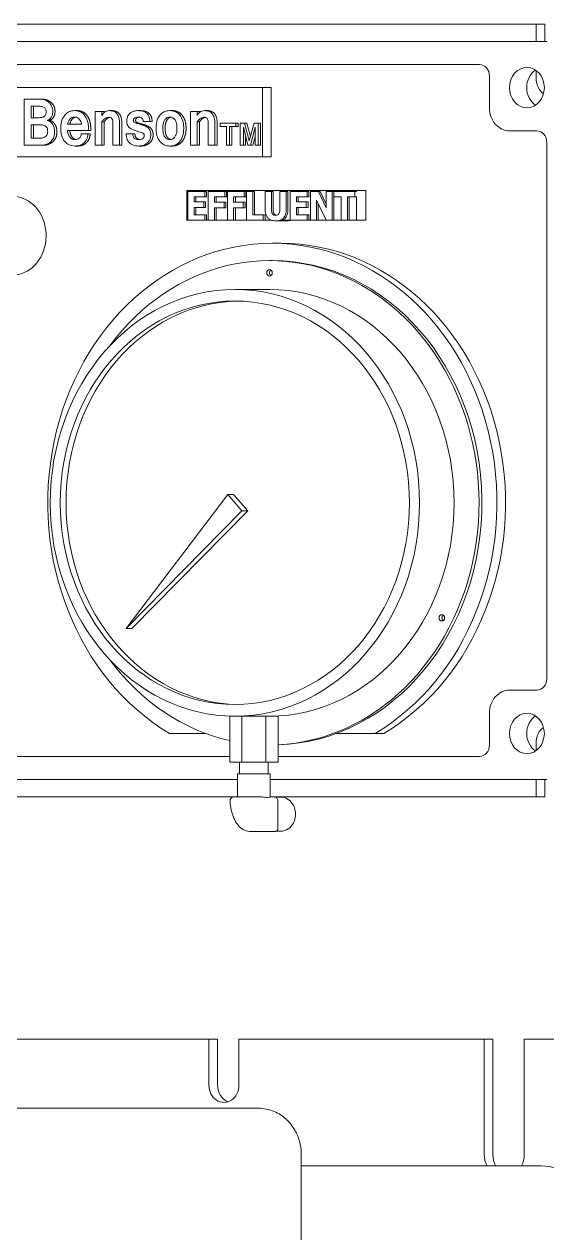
# Model space of a CAD drawing. Header units: inches. Extents: x 20 to 536, y 8 to 344.
# Drawn here: x 381.23 to 386.9, y 115.63 to 128.73 of the extents above; entities that cross this region are included whole.
import ezdxf

# ---------------------------------------------------------------- set-up
doc = ezdxf.new("R2010")
doc.units = ezdxf.units.IN
doc.header["$LTSCALE"] = 16
doc.header["$MEASUREMENT"] = 0
doc.layers.add('Visible (ANSI)', color=7, linetype='Continuous', lineweight=50)

msp = doc.modelspace()

# ---------------------------------------------------------------- linework, layer by layer
at = {"layer": 'Visible (ANSI)', "linetype": 'Continuous', "lineweight": 18}
for p, q in [((386.787681, 128.725967), (375.702556, 128.725967)), ((386.787681, 128.538467), (386.787681, 128.725967)), ((386.787681, 128.725967), (386.881431, 128.725967)), ((386.881431, 128.725967), (386.881431, 128.538467)), ((375.212072, 128.538467), (386.903415, 128.538467)), ((375.942781, 128.288432), (386.172706, 128.288432)), ((386.280959, 128.163432), (386.280959, 127.819717)), ((386.787681, 128.135967), (386.787681, 128.223701)), ((378.297288, 128.038432), (383.8182, 128.038432)), ((383.8182, 128.038432), (383.8182, 127.288432)), ((383.91195, 128.038432), (383.8182, 128.038432)), ((383.91195, 128.038432), (383.91195, 127.288432)), ((381.23614, 127.913432), (381.23614, 127.413432)), ((381.392603, 127.913432), (381.23614, 127.913432)), ((381.417603, 127.913432), (381.392603, 127.913432)), ((381.309331, 127.836509), (381.387344, 127.836509)), ((381.309331, 127.712521), (381.309331, 127.836509)), ((381.334331, 127.836509), (381.334331, 127.712521)), ((381.806601, 127.788938), (381.781601, 127.788938)), ((382.077686, 127.780841), (382.006248, 127.780841)), ((382.006248, 127.780841), (382.006248, 127.413432)), ((382.077686, 127.736813), (382.077686, 127.780841)), ((382.102686, 127.780841), (382.077686, 127.780841)), ((382.102686, 127.780841), (382.102686, 127.769554)), ((382.183328, 127.788938), (382.158328, 127.788938)), ((382.493438, 127.788938), (382.468438, 127.788938)), ((382.840362, 127.788938), (382.815362, 127.788938)), ((383.111447, 127.780841), (383.040009, 127.780841)), ((383.040009, 127.780841), (383.040009, 127.413432)), ((383.136447, 127.780841), (383.111447, 127.780841)), ((383.111447, 127.736813), (383.111447, 127.780841)), ((383.136447, 127.780841), (383.136447, 127.769554)), ((383.217089, 127.788938), (383.192089, 127.788938)), ((381.392165, 127.712521), (381.309331, 127.712521)), ((381.309331, 127.636104), (381.392603, 127.636104)), ((381.309331, 127.490355), (381.309331, 127.636104)), ((381.334331, 127.636104), (381.334331, 127.490355)), ((381.510811, 127.682177), (381.485811, 127.682177)), ((381.857422, 127.641165), (381.70578, 127.641165)), ((382.077686, 127.413432), (382.077686, 127.668999)), ((382.102686, 127.668999), (382.077686, 127.668999)), ((382.102686, 127.668999), (382.102686, 127.413432)), ((382.197335, 127.647744), (382.197335, 127.413432)), ((382.269211, 127.413432), (382.269211, 127.650274)), ((382.294211, 127.650274), (382.294211, 127.413432)), ((382.527166, 127.67153), (382.597728, 127.67153)), ((382.622728, 127.67153), (382.597728, 127.67153)), ((383.136447, 127.668999), (383.111447, 127.668999)), ((383.111447, 127.413432), (383.111447, 127.668999)), ((383.136447, 127.668999), (383.136447, 127.413432)), ((383.231095, 127.647744), (383.231095, 127.413432)), ((383.302972, 127.413432), (383.302972, 127.650274)), ((383.327972, 127.650274), (383.327972, 127.413432)), ((383.529179, 127.653432), (383.362355, 127.653432)), ((383.362355, 127.653432), (383.362355, 127.616509)), ((383.362355, 127.616509), (383.427991, 127.616509)), ((383.427991, 127.616509), (383.427991, 127.413432)), ((383.463122, 127.616509), (383.529179, 127.616509)), ((383.463122, 127.413432), (383.463122, 127.616509)), ((383.488122, 127.616509), (383.488122, 127.413432)), ((383.554179, 127.653432), (383.529179, 127.653432)), ((383.529179, 127.616509), (383.529179, 127.653432)), ((383.554179, 127.616509), (383.529179, 127.616509)), ((383.554179, 127.653432), (383.554179, 127.616509)), ((383.625324, 127.653432), (383.578201, 127.653432)), ((383.578201, 127.653432), (383.578201, 127.413432)), ((383.61186, 127.609222), (383.661087, 127.413432)), ((383.61186, 127.413432), (383.61186, 127.609222)), ((383.650324, 127.653432), (383.625324, 127.653432)), ((383.676023, 127.46153), (383.625324, 127.653432)), ((383.650324, 127.653432), (383.688626, 127.508454)), ((383.727564, 127.653432), (383.676023, 127.46153)), ((383.69117, 127.413432), (383.740607, 127.609222)), ((383.774477, 127.653432), (383.727564, 127.653432)), ((383.740607, 127.609222), (383.740607, 127.413432)), ((383.799477, 127.653432), (383.774477, 127.653432)), ((383.774477, 127.413432), (383.774477, 127.653432)), ((383.799477, 127.653432), (383.799477, 127.413432)), ((381.400492, 127.490355), (381.309331, 127.490355)), ((381.704904, 127.571833), (381.931929, 127.571833)), ((381.926231, 127.537926), (381.85304, 127.537926)), ((381.951231, 127.537926), (381.926231, 127.537926)), ((381.931929, 127.571833), (381.931929, 127.596631)), ((381.956929, 127.571833), (381.931929, 127.571833)), ((381.956929, 127.596631), (381.956929, 127.571833)), ((382.411463, 127.537926), (382.340024, 127.537926)), ((382.436463, 127.537926), (382.411463, 127.537926)), ((383.63686, 127.509789), (383.63686, 127.413432)), ((383.740607, 127.510212), (383.71617, 127.413432)), ((386.497466, 127.569717), (386.795132, 127.569717)), ((381.23614, 127.413432), (381.400492, 127.413432)), ((381.425492, 127.413432), (381.400492, 127.413432)), ((381.811861, 127.405335), (381.786861, 127.405335)), ((382.006248, 127.413432), (382.077686, 127.413432)), ((382.102686, 127.413432), (382.077686, 127.413432)), ((382.197335, 127.413432), (382.269211, 127.413432)), ((382.294211, 127.413432), (382.269211, 127.413432)), ((382.50308, 127.405335), (382.47808, 127.405335)), ((382.840362, 127.405335), (382.815362, 127.405335)), ((383.040009, 127.413432), (383.111447, 127.413432)), ((383.136447, 127.413432), (383.111447, 127.413432)), ((383.231095, 127.413432), (383.302972, 127.413432)), ((383.327972, 127.413432), (383.302972, 127.413432)), ((383.427991, 127.413432), (383.463122, 127.413432)), ((383.488122, 127.413432), (383.463122, 127.413432)), ((383.578201, 127.413432), (383.61186, 127.413432)), ((383.63686, 127.413432), (383.61186, 127.413432)), ((383.661087, 127.413432), (383.69117, 127.413432)), ((383.71617, 127.413432), (383.69117, 127.413432)), ((383.740607, 127.413432), (383.774477, 127.413432)), ((383.799477, 127.413432), (383.774477, 127.413432)), ((386.903385, 127.444717), (386.903385, 121.632217)), ((383.8182, 127.288432), (379.217723, 127.288432)), ((383.91195, 127.288432), (383.8182, 127.288432)), ((383.00002, 126.923432), (384.840325, 126.923432)), ((383.00002, 126.600932), (383.00002, 126.923432)), ((383.192588, 126.913932), (383.009387, 126.913932)), ((383.009387, 126.913932), (383.009387, 126.600932)), ((383.077044, 126.799284), (383.077044, 126.854325)), ((383.077044, 126.854325), (383.192588, 126.854325)), ((383.095794, 126.799284), (383.095794, 126.854325)), ((383.211338, 126.913932), (383.192588, 126.913932)), ((383.192588, 126.854325), (383.192588, 126.913932)), ((383.211338, 126.854325), (383.192588, 126.854325)), ((383.211338, 126.854325), (383.211338, 126.913932)), ((383.412152, 126.913932), (383.230709, 126.913932)), ((383.230709, 126.913932), (383.230709, 126.600932)), ((383.298365, 126.795226), (383.298365, 126.854325)), ((383.298365, 126.854325), (383.412152, 126.854325)), ((383.317115, 126.795226), (383.317115, 126.854325)), ((383.430902, 126.913932), (383.412152, 126.913932)), ((383.412152, 126.854325), (383.412152, 126.913932)), ((383.430902, 126.854325), (383.412152, 126.854325)), ((383.430902, 126.854325), (383.430902, 126.913932)), ((383.620732, 126.913932), (383.439289, 126.913932)), ((383.439289, 126.913932), (383.439289, 126.600932)), ((383.506946, 126.854325), (383.620732, 126.854325)), ((383.506946, 126.795226), (383.506946, 126.854325)), ((383.525696, 126.795226), (383.525696, 126.854325)), ((383.639482, 126.913932), (383.620732, 126.913932)), ((383.620732, 126.854325), (383.620732, 126.913932)), ((383.639482, 126.854325), (383.620732, 126.854325)), ((383.639482, 126.854325), (383.639482, 126.913932)), ((383.715966, 126.913932), (383.64787, 126.913932)), ((383.64787, 126.913932), (383.64787, 126.600932)), ((383.734716, 126.913932), (383.715966, 126.913932)), ((383.715966, 126.660539), (383.715966, 126.913932)), ((383.734716, 126.660539), (383.734716, 126.913932)), ((383.917298, 126.913932), (383.849202, 126.913932)), ((383.849202, 126.913932), (383.849202, 126.714059)), ((383.936048, 126.913932), (383.917298, 126.913932)), ((383.917298, 126.718624), (383.917298, 126.913932)), ((383.936048, 126.718624), (383.936048, 126.913932)), ((384.076335, 126.913932), (384.008239, 126.913932)), ((384.008239, 126.913932), (384.008239, 126.718624)), ((384.076335, 126.714312), (384.076335, 126.913932)), ((384.095085, 126.913932), (384.076335, 126.913932)), ((384.095085, 126.714312), (384.095085, 126.913932)), ((384.303807, 126.913932), (384.120607, 126.913932)), ((384.120607, 126.913932), (384.120607, 126.600932)), ((384.188263, 126.799284), (384.188263, 126.854325)), ((384.188263, 126.854325), (384.303807, 126.854325)), ((384.207013, 126.799284), (384.207013, 126.854325)), ((384.322557, 126.913932), (384.303807, 126.913932)), ((384.303807, 126.854325), (384.303807, 126.913932)), ((384.322557, 126.854325), (384.303807, 126.854325)), ((384.322557, 126.854325), (384.322557, 126.913932)), ((384.4254, 126.913932), (384.341928, 126.913932)), ((384.341928, 126.913932), (384.341928, 126.600932)), ((384.404093, 126.600932), (384.404093, 126.819068)), ((384.404093, 126.819068), (384.508653, 126.600932)), ((384.44415, 126.913932), (384.4254, 126.913932)), ((384.511948, 126.734604), (384.4254, 126.913932)), ((384.511948, 126.773454), (384.44415, 126.913932)), ((384.574113, 126.913932), (384.511948, 126.913932)), ((384.511948, 126.913932), (384.511948, 126.734604)), ((384.592863, 126.913932), (384.574113, 126.913932)), ((384.574113, 126.600932), (384.574113, 126.913932)), ((384.592863, 126.600932), (384.592863, 126.913932)), ((384.821575, 126.913932), (384.593123, 126.913932)), ((384.593123, 126.913932), (384.593123, 126.854325)), ((384.593123, 126.854325), (384.673301, 126.854325)), ((384.673301, 126.854325), (384.673301, 126.600932)), ((384.741397, 126.600932), (384.741397, 126.854325)), ((384.741397, 126.854325), (384.821575, 126.854325)), ((384.760147, 126.600932), (384.760147, 126.854325)), ((384.840325, 126.913932), (384.821575, 126.913932)), ((384.821575, 126.854325), (384.821575, 126.913932)), ((384.840325, 126.854325), (384.821575, 126.854325)), ((384.840325, 126.854325), (384.840324, 126.600932)), ((384.840325, 126.923432), (384.840325, 126.913932)), ((384.940325, 126.923432), (384.840325, 126.923432)), ((384.940325, 126.913932), (384.940324, 126.600932)), ((384.940325, 126.923432), (384.940325, 126.913932)), ((383.183581, 126.799284), (383.077044, 126.799284)), ((383.077044, 126.660539), (383.077044, 126.739677)), ((383.077044, 126.739677), (383.183581, 126.739677)), ((383.095794, 126.660539), (383.095794, 126.739677)), ((383.202331, 126.799284), (383.183581, 126.799284)), ((383.183581, 126.739677), (383.183581, 126.799284)), ((383.202331, 126.739677), (383.183581, 126.739677)), ((383.202331, 126.739677), (383.202331, 126.799284)), ((383.403145, 126.795226), (383.298365, 126.795226)), ((383.298365, 126.600932), (383.298365, 126.735619)), ((383.298365, 126.735619), (383.403145, 126.735619)), ((383.317115, 126.600932), (383.317115, 126.735619)), ((383.403145, 126.735619), (383.403145, 126.795226)), ((383.421895, 126.795226), (383.403145, 126.795226)), ((383.421895, 126.735619), (383.403145, 126.735619)), ((383.421895, 126.735619), (383.421895, 126.795226)), ((383.611726, 126.795226), (383.506946, 126.795226)), ((383.506946, 126.600932), (383.506946, 126.735619)), ((383.506946, 126.735619), (383.611726, 126.735619)), ((383.525696, 126.600932), (383.525696, 126.735619)), ((383.611726, 126.735619), (383.611726, 126.795226)), ((383.630476, 126.795226), (383.611726, 126.795226)), ((383.630476, 126.735619), (383.611726, 126.735619)), ((383.630476, 126.735619), (383.630476, 126.795226)), ((384.294801, 126.799284), (384.188263, 126.799284)), ((384.188263, 126.739677), (384.294801, 126.739677)), ((384.188263, 126.660539), (384.188263, 126.739677)), ((384.207013, 126.660539), (384.207013, 126.739677)), ((384.313551, 126.799284), (384.294801, 126.799284)), ((384.294801, 126.739677), (384.294801, 126.799284)), ((384.313551, 126.739677), (384.294801, 126.739677)), ((384.313551, 126.739677), (384.313551, 126.799284)), ((384.422843, 126.600932), (384.422843, 126.779952)), ((383.009387, 126.600932), (383.00002, 126.600932)), ((383.009387, 126.600932), (383.192588, 126.600932)), ((383.192588, 126.660539), (383.077044, 126.660539)), ((383.192588, 126.600932), (383.192588, 126.660539)), ((383.211338, 126.660539), (383.192588, 126.660539)), ((383.211338, 126.600932), (383.192588, 126.600932)), ((383.211338, 126.600932), (383.211338, 126.660539)), ((383.230709, 126.600932), (383.211338, 126.600932)), ((383.230709, 126.600932), (383.298365, 126.600932)), ((383.317115, 126.600932), (383.298365, 126.600932)), ((383.439289, 126.600932), (383.317115, 126.600932)), ((383.439289, 126.600932), (383.506946, 126.600932)), ((383.525696, 126.600932), (383.506946, 126.600932)), ((383.64787, 126.600932), (383.525696, 126.600932)), ((383.64787, 126.600932), (383.828654, 126.600932)), ((383.828654, 126.660539), (383.715966, 126.660539)), ((383.847404, 126.660539), (383.828654, 126.660539)), ((383.828654, 126.600932), (383.828654, 126.660539)), ((383.847404, 126.600932), (383.828654, 126.600932)), ((383.847404, 126.600932), (383.847404, 126.660539)), ((383.917322, 126.600932), (383.847404, 126.600932)), ((384.081518, 126.594338), (383.962768, 126.594338)), ((384.120607, 126.600932), (384.027481, 126.600932)), ((384.120607, 126.600932), (384.303807, 126.600932)), ((384.303807, 126.660539), (384.188263, 126.660539)), ((384.322557, 126.660539), (384.303807, 126.660539)), ((384.303807, 126.600932), (384.303807, 126.660539)), ((384.322557, 126.600932), (384.303807, 126.600932)), ((384.322557, 126.600932), (384.322557, 126.660539)), ((384.341928, 126.600932), (384.322557, 126.600932)), ((384.341928, 126.600932), (384.404093, 126.600932)), ((384.422843, 126.600932), (384.404093, 126.600932)), ((384.508653, 126.600932), (384.422843, 126.600932)), ((384.508653, 126.600932), (384.574113, 126.600932)), ((384.592863, 126.600932), (384.574113, 126.600932)), ((384.673301, 126.600932), (384.592863, 126.600932)), ((384.673301, 126.600932), (384.741397, 126.600932)), ((384.760147, 126.600932), (384.741397, 126.600932)), ((384.840324, 126.600932), (384.760147, 126.600932)), ((384.846574, 126.600932), (384.840324, 126.600932)), ((384.940324, 126.600932), (384.846574, 126.600932)), ((384.020172, 126.350932), (383.926422, 126.350932)), ((383.926422, 126.163432), (383.895172, 126.163432)), ((383.895172, 125.850932), (383.520172, 125.850932)), ((382.3413, 122.177188), (383.443626, 123.626821)), ((383.506126, 123.626821), (383.443626, 123.626821)), ((383.443626, 123.626821), (383.596719, 123.450044)), ((383.506126, 123.626821), (383.659219, 123.450044)), ((383.596719, 123.450044), (382.3413, 122.177188)), ((383.659219, 123.450044), (382.4038, 122.177188)), ((383.659219, 123.450044), (383.596719, 123.450044)), ((382.4038, 122.177188), (382.3413, 122.177188)), ((386.795132, 121.507217), (386.497466, 121.507217)), ((383.520172, 121.225932), (383.463631, 121.225932)), ((383.463631, 121.225932), (383.463631, 120.725932)), ((383.594746, 121.225932), (383.520172, 121.225932)), ((383.594746, 121.225932), (383.594746, 120.725932)), ((383.856978, 121.225932), (383.594746, 121.225932)), ((383.856978, 121.225932), (383.856978, 120.725932)), ((383.988094, 121.225932), (383.856978, 121.225932)), ((383.988094, 121.225932), (383.988094, 120.725932)), ((386.280959, 121.257217), (386.280959, 120.913503)), ((383.201824, 121.038503), (382.810456, 121.038503)), ((385.042389, 121.038503), (384.619771, 121.038503)), ((385.136139, 121.038503), (385.042389, 121.038503)), ((386.787681, 120.853234), (386.787681, 120.940967)), ((383.463631, 120.788503), (378.250736, 120.788503)), ((386.172706, 120.788503), (383.988094, 120.788503)), ((383.463631, 120.725932), (383.594746, 120.725932)), ((383.568882, 120.725932), (383.568882, 120.600932)), ((383.594746, 120.725932), (383.856978, 120.725932)), ((383.856978, 120.725932), (383.988094, 120.725932)), ((383.882843, 120.725932), (383.882843, 120.600932)), ((383.548363, 120.538467), (378.166004, 120.538467)), ((383.903361, 120.600932), (383.548363, 120.600932)), ((383.548363, 120.600932), (383.548363, 120.350932)), ((383.903361, 120.600932), (383.903361, 120.350283)), ((386.903415, 120.538467), (383.903361, 120.538467)), ((386.787681, 120.350967), (386.787681, 120.538467)), ((386.881431, 120.538467), (386.881431, 120.350967)), ((378.166004, 120.350967), (383.548363, 120.350967)), ((383.617475, 120.350932), (383.512558, 120.350932)), ((383.763241, 120.350932), (383.658324, 120.350932)), ((383.799826, 120.350932), (383.763241, 120.350932)), ((383.903361, 120.350967), (386.787681, 120.350967)), ((383.93982, 120.350932), (383.903361, 120.350932)), ((383.954817, 120.348692), (384.016978, 120.348692)), ((383.98607, 120.304682), (383.98607, 120.005999)), ((386.881431, 120.350967), (386.787681, 120.350967)), ((383.684405, 119.975932), (383.954942, 119.975932)), ((383.967346, 119.978173), (384.016978, 119.978173)), ((383.239142, 117.725967), (379.251095, 117.725967)), ((383.239142, 117.225967), (383.239142, 117.725967)), ((383.239142, 117.725967), (383.332892, 117.725967)), ((383.332892, 117.725967), (383.332892, 117.225967)), ((386.224764, 117.725967), (383.563901, 117.725967)), ((383.563901, 117.725967), (383.563901, 117.225967)), ((386.224764, 116.475967), (386.224764, 117.725967)), ((386.224764, 117.725967), (386.318514, 117.725967)), ((386.318514, 117.725967), (386.318514, 116.475967)), ((388.401394, 117.725967), (386.657777, 117.725967)), ((386.657777, 117.725967), (386.657777, 116.475967)), ((383.648677, 116.975967), (371.091309, 116.975967)), ((383.773677, 116.975967), (383.648677, 116.975967)), ((384.240183, 99.725967), (384.240183, 116.475967)), ((386.840664, 116.350967), (384.240183, 116.350967))]:
    msp.add_line(p, q, dxfattribs=at)
msp.add_arc((386.840664, 115.850967), 0.5, 0, 90, dxfattribs=at)
for centre, major_axis, start_param, end_param in [((386.172706, 128.163432), (0, 0.125), 4.71238898, 6.283185307), ((386.874409, 128.038467), (0, -0.21875), 3.659279785, 5.765498175), ((386.952226, 128.135967), (0, 0.19), 1.570796327, 2.601845409), ((386.497466, 127.819717), (0, -0.25), 4.71238898, 6.283185307), ((386.795132, 127.444717), (0, 0.125), 4.71238898, 6.283185307), ((381.101076, 126.433041), (0, 0.42942), 3.234187598, 6.152982385), ((383.895172, 123.538432), (0, 2.625), 3.1824788, 7.14836042), ((383.926422, 123.538432), (0, 2.8125), 3.61752935, 8.948841265), ((384.020172, 123.538432), (0, 2.8125), 3.61752935, 6.283185307), ((383.926422, 123.538432), (0, 2.625), 3.168724303, 6.283185307), ((383.926422, 126.030829), (0, -0.035), 3.683173567, 5.741604394), ((383.895172, 123.538432), (0, 2.3125), 3.141592654, 6.283185307), ((383.582672, 123.538432), (0, 2.186419), 0.016504629, 3.125088024), ((385.79572, 122.292234), (0, -0.035), 3.683173567, 5.741604394), ((383.895172, 123.538432), (0, -2.625), 5.418010195, 6.092197191), ((386.795132, 121.632217), (0, -0.125), 0, 1.570796327), ((386.497466, 121.257217), (0, 0.25), 0, 1.570796327), ((386.874409, 121.038467), (0, -0.21875), 3.659279785, 5.765498175), ((386.952226, 120.940967), (0, 0.19), 0.539747244, 1.570796327), ((386.172706, 120.913503), (0, -0.125), 0, 1.570796327), ((384.016978, 120.163432), (0, -0.18526), 0, 3.141592654), ((383.401521, 117.225967), (0, -0.1875), 4.71238898, 7.853981634), ((383.495271, 117.225967), (0, -0.1875), 4.71238898, 5.990342535), ((386.441271, 116.475967), (0, 0.25), 1.570796327, 2.094395102), ((386.535021, 116.475967), (0, -0.25), 4.71238898, 5.235987756), ((386.441271, 116.475967), (0, -0.25), 1.047197551, 1.570796327)]:
    msp.add_ellipse(centre, major_axis=major_axis, ratio=0.866025404, start_param=start_param, end_param=end_param, dxfattribs=at)
for centre, major_axis in [((386.686909, 128.038467), (0, 0.21875)), ((383.895172, 126.030829), (0, -0.035)), ((383.520172, 123.538432), (0, 2.3125)), ((383.520172, 123.538432), (0, 2.186419)), ((385.76447, 122.292234), (0, -0.035)), ((386.686909, 121.038467), (0, 0.21875))]:
    msp.add_ellipse(centre, major_axis=major_axis, ratio=0.866025404, dxfattribs=at)
for points, degree, knots in [([(381.544683, 127.780841), (381.544683, 127.789515), (381.543999, 127.798138), (381.54106, 127.814817), (381.538891, 127.82273), (381.531802, 127.841154), (381.524745, 127.855186), (381.501629, 127.880403), (381.487683, 127.890704), (381.451901, 127.906671), (381.426756, 127.913432), (381.392603, 127.913432)], 3, [-1.370222044, -1.370222044, -1.370222044, -1.370222044, -1.133676875, -1.133676875, -0.906032041, -0.906032041, -0.58386018, -0.58386018, -0.300504294, -0.300504294, 0, 0, 0, 0]), ([(381.387344, 127.836509), (381.40044, 127.836509), (381.41515, 127.835645), (381.434385, 127.831073), (381.443062, 127.82846), (381.45621, 127.820294), (381.459938, 127.816485), (381.466257, 127.808246), (381.468191, 127.803491), (381.47165, 127.791706), (381.472368, 127.783255), (381.472368, 127.775274)], 3, [-0.2178839781, -0.2178839781, -0.2178839781, -0.2178839781, -0.151492323, -0.151492323, -0.1187493945, -0.1187493945, -0.0946419133, -0.0946419133, -0.0608122424, -0.0608122424, 0, 0, 0, 0]), ([(381.472368, 127.775274), (381.472368, 127.769181), (381.471923, 127.762994), (381.469786, 127.75185), (381.468258, 127.746819), (381.463544, 127.737024), (381.460325, 127.732605), (381.453, 127.725905), (381.447695, 127.722071), (381.425226, 127.714038), (381.40848, 127.712521), (381.392165, 127.712521)], 3, [-0.5709469723, -0.5709469723, -0.5709469723, -0.5709469723, -0.4536123831, -0.4536123831, -0.3512445707, -0.3512445707, -0.237936486, -0.237936486, -0.1435533554, -0.1435533554, 0, 0, 0, 0]), ([(381.48464, 127.682157), (381.491893, 127.68503), (381.498954, 127.688647), (381.51153, 127.697368), (381.517065, 127.702272), (381.528988, 127.716302), (381.534301, 127.725854), (381.542859, 127.750608), (381.544683, 127.765768), (381.544683, 127.780841)], 3, [-0.332004447, -0.332004447, -0.332004447, -0.332004447, -0.2645582773, -0.2645582773, -0.2029935134, -0.2029935134, -0.1148608083, -0.1148608083, 0, 0, 0, 0]), ([(381.781601, 127.788938), (381.770772, 127.788938), (381.760002, 127.787826), (381.737837, 127.782756), (381.728075, 127.778954), (381.703127, 127.766554), (381.688397, 127.755241), (381.665523, 127.728572), (381.653994, 127.711327), (381.637396, 127.664102), (381.631274, 127.635771), (381.631274, 127.597137)], 3, [-1.491931623, -1.491931623, -1.491931623, -1.491931623, -1.290301378, -1.290301378, -1.071251497, -1.071251497, -0.641191484, -0.641191484, -0.294390218, -0.294390218, 0, 0, 0, 0]), ([(381.931929, 127.596631), (381.931929, 127.614107), (381.930686, 127.631636), (381.924269, 127.669184), (381.919278, 127.684073), (381.906851, 127.715823), (381.896438, 127.731515), (381.874261, 127.757154), (381.859998, 127.767901), (381.829897, 127.782191), (381.809694, 127.788938), (381.781601, 127.788938)], 3, [-0.9537428781, -0.9537428781, -0.9537428781, -0.9537428781, -0.8642389223, -0.8642389223, -0.757751945, -0.757751945, -0.5295074195, -0.5295074195, -0.2471803227, -0.2471803227, 0, 0, 0, 0]), ([(382.158328, 127.788938), (382.147907, 127.788938), (382.137523, 127.787478), (382.118287, 127.780656), (382.109744, 127.775702), (382.092014, 127.760275), (382.084055, 127.74923), (382.077686, 127.736813)], 3, [-0.2869978634, -0.2869978634, -0.2869978634, -0.2869978634, -0.1953053845, -0.1953053845, -0.1099700726, -0.1099700726, 0, 0, 0, 0]), ([(382.269211, 127.650274), (382.269211, 127.664595), (382.268324, 127.679209), (382.26406, 127.705342), (382.261021, 127.717249), (382.251795, 127.739752), (382.245639, 127.750012), (382.229276, 127.767937), (382.21945, 127.774734), (382.192742, 127.786508), (382.175279, 127.788938), (382.158328, 127.788938)], 3, [-0.5498380363, -0.5498380363, -0.5498380363, -0.5498380363, -0.4407606513, -0.4407606513, -0.3473742739, -0.3473742739, -0.2512588354, -0.2512588354, -0.1491491724, -0.1491491724, 0, 0, 0, 0]), ([(382.468438, 127.788938), (382.456102, 127.788938), (382.443769, 127.787605), (382.417975, 127.780922), (382.40737, 127.775774), (382.391835, 127.76686), (382.380861, 127.759305), (382.362179, 127.736717), (382.356988, 127.72581), (382.34946, 127.704925), (382.347475, 127.691964), (382.347475, 127.678615)], 3, [-0.3801848333, -0.3801848333, -0.3801848333, -0.3801848333, -0.3198984952, -0.3198984952, -0.2510089966, -0.2510089966, -0.172372504, -0.172372504, -0.101722902, -0.101722902, 0, 0, 0, 0]), ([(382.597728, 127.67153), (382.597504, 127.681556), (382.596585, 127.691628), (382.59299, 127.710245), (382.5905, 127.718819), (382.582178, 127.738264), (382.575653, 127.748117), (382.557509, 127.766376), (382.545851, 127.773395), (382.513009, 127.786388), (382.489995, 127.788938), (382.468438, 127.788938)], 3, [-0.5458874191, -0.5458874191, -0.5458874191, -0.5458874191, -0.4696371734, -0.4696371734, -0.4009048143, -0.4009048143, -0.3047770096, -0.3047770096, -0.1896766865, -0.1896766865, 0, 0, 0, 0]), ([(382.815362, 127.788938), (382.80385, 127.788938), (382.792368, 127.787812), (382.768438, 127.782463), (382.758117, 127.778365), (382.734884, 127.766806), (382.721449, 127.756403), (382.699712, 127.730894), (382.688159, 127.713366), (382.671632, 127.666614), (382.665035, 127.637904), (382.665035, 127.597137)], 3, [-1.568012992, -1.568012992, -1.568012992, -1.568012992, -1.359738263, -1.359738263, -1.127074813, -1.127074813, -0.693332354, -0.693332354, -0.31064426, -0.31064426, 0, 0, 0, 0]), ([(382.96569, 127.597137), (382.96569, 127.614575), (382.964452, 127.632081), (382.958073, 127.669252), (382.953145, 127.683999), (382.939537, 127.718569), (382.928185, 127.733843), (382.908022, 127.757154), (382.893759, 127.767901), (382.863658, 127.782191), (382.843455, 127.788938), (382.815362, 127.788938)], 3, [-0.8546586855, -0.8546586855, -0.8546586855, -0.8546586855, -0.7887184328, -0.7887184328, -0.7113885554, -0.7113885554, -0.5295074195, -0.5295074195, -0.2471803227, -0.2471803227, 0, 0, 0, 0]), ([(383.192089, 127.788938), (383.181668, 127.788938), (383.171283, 127.787478), (383.152047, 127.780656), (383.143505, 127.775702), (383.125775, 127.760275), (383.117816, 127.74923), (383.111447, 127.736813)], 3, [-0.2869978634, -0.2869978634, -0.2869978634, -0.2869978634, -0.1953053845, -0.1953053845, -0.1099700726, -0.1099700726, 0, 0, 0, 0]), ([(383.302972, 127.650274), (383.302972, 127.664595), (383.302085, 127.679209), (383.297821, 127.705342), (383.294782, 127.717249), (383.285556, 127.739752), (383.2794, 127.750012), (383.263037, 127.767937), (383.25321, 127.774734), (383.226502, 127.786508), (383.20904, 127.788938), (383.192089, 127.788938)], 3, [-0.5498380363, -0.5498380363, -0.5498380363, -0.5498380363, -0.4407606513, -0.4407606513, -0.3473742739, -0.3473742739, -0.2512588354, -0.2512588354, -0.1491491724, -0.1491491724, 0, 0, 0, 0]), ([(381.392603, 127.636104), (381.407962, 127.636104), (381.425798, 127.635118), (381.445469, 127.630184), (381.456273, 127.627336), (381.469001, 127.619332), (381.474011, 127.615678), (381.482795, 127.603853), (381.484994, 127.597938), (381.48902, 127.583658), (381.489899, 127.573177), (381.489899, 127.56323)], 3, [-0.6272168965, -0.6272168965, -0.6272168965, -0.6272168965, -0.2635581405, -0.2635581405, -0.1535309894, -0.1535309894, -0.1142327742, -0.1142327742, -0.0757976094, -0.0757976094, 0, 0, 0, 0]), ([(381.564844, 127.56323), (381.564844, 127.575001), (381.563574, 127.586591), (381.558513, 127.609688), (381.55485, 127.620324), (381.543232, 127.642399), (381.533993, 127.655068), (381.511198, 127.674306), (381.504546, 127.677587), (381.495319, 127.681245), (381.490038, 127.68234), (381.48464, 127.682157)], 3, [-0.2364049359, -0.2364049359, -0.2364049359, -0.2364049359, -0.1893820995, -0.1893820995, -0.141231453, -0.141231453, -0.08584592, -0.08584592, -0.0475201918, -0.0475201918, 0, 0, 0, 0]), ([(381.510811, 127.682177), (381.525177, 127.682177), (381.556973, 127.657866), (381.579325, 127.624465), (381.589844, 127.583979), (381.589844, 127.56323)], 2, [0.039215686, 0.039215686, 0.039215686, 1, 2, 3, 4, 4, 4]), ([(381.70578, 127.641165), (381.707372, 127.651731), (381.710116, 127.661953), (381.718386, 127.680624), (381.723607, 127.688736), (381.736987, 127.70361), (381.744501, 127.709316), (381.7619, 127.717662), (381.771617, 127.719606), (381.781601, 127.719606)], 3, [-0.3116674919, -0.3116674919, -0.3116674919, -0.3116674919, -0.2370505435, -0.2370505435, -0.1657650703, -0.1657650703, -0.0878526017, -0.0878526017, 0, 0, 0, 0]), ([(381.794102, 127.718524), (381.773033, 127.714753), (381.73604, 127.676084), (381.73078, 127.641165)], 2, [0.223025453, 0.223025453, 0.223025453, 1, 2, 2, 2]), ([(381.781601, 127.719606), (381.78871, 127.719606), (381.795753, 127.718628), (381.809129, 127.714251), (381.815243, 127.71104), (381.831475, 127.698757), (381.838772, 127.68836), (381.850204, 127.669041), (381.854821, 127.65554), (381.857422, 127.641165)], 3, [-0.2514574379, -0.2514574379, -0.2514574379, -0.2514574379, -0.2140418703, -0.2140418703, -0.1782838248, -0.1782838248, -0.1118992492, -0.1118992492, 0, 0, 0, 0]), ([(382.077686, 127.668999), (382.084946, 127.678695), (382.093028, 127.688037), (382.109187, 127.702461), (382.117258, 127.708169), (382.133819, 127.715616), (382.141989, 127.717582), (382.150439, 127.717582)], 3, [-0.2541477825, -0.2541477825, -0.2541477825, -0.2541477825, -0.1563748092, -0.1563748092, -0.0743543645, -0.0743543645, 0, 0, 0, 0]), ([(382.150439, 127.717582), (382.155795, 127.717582), (382.161313, 127.717077), (382.171021, 127.71451), (382.175389, 127.712654), (382.183037, 127.707091), (382.185558, 127.704039), (382.190339, 127.696691), (382.192365, 127.690921), (382.196452, 127.674182), (382.197335, 127.660853), (382.197335, 127.647744)], 3, [-0.2437150188, -0.2437150188, -0.2437150188, -0.2437150188, -0.2091044458, -0.2091044458, -0.1794016793, -0.1794016793, -0.1507574574, -0.1507574574, -0.0998913527, -0.0998913527, 0, 0, 0, 0]), ([(382.347475, 127.678615), (382.347475, 127.668793), (382.348185, 127.658709), (382.351521, 127.642014), (382.353834, 127.634029), (382.363951, 127.614319), (382.371237, 127.607339), (382.38295, 127.597257), (382.395851, 127.586014), (382.450907, 127.569809)], 3, [-1.287586307, -1.287586307, -1.287586307, -1.287586307, -1.007638851, -1.007638851, -0.799535043, -0.799535043, -0.49991727, -0.49991727, 0, 0, 0, 0]), ([(382.49824, 127.639141), (382.467737, 127.647594), (382.451667, 127.652842), (382.432773, 127.660459), (382.428269, 127.662934), (382.423841, 127.666366), (382.422478, 127.667597), (382.420967, 127.669667), (382.420518, 127.670439), (382.418889, 127.675142), (382.418913, 127.679511), (382.418913, 127.683675)], 3, [-0.1314202428, -0.1314202428, -0.1314202428, -0.1314202428, -0.085737183, -0.085737183, -0.0523758512, -0.0523758512, -0.0385998165, -0.0385998165, -0.0317281346, -0.0317281346, 0, 0, 0, 0]), ([(382.418913, 127.683675), (382.418913, 127.685836), (382.419095, 127.687983), (382.419881, 127.692121), (382.42046, 127.694072), (382.42271, 127.69944), (382.424801, 127.70244), (382.431201, 127.708999), (382.43609, 127.711979), (382.450759, 127.718305), (382.461955, 127.719606), (382.472382, 127.719606)], 3, [-0.1993324019, -0.1993324019, -0.1993324019, -0.1993324019, -0.1828678608, -0.1828678608, -0.1670491916, -0.1670491916, -0.1374231548, -0.1374231548, -0.0917487538, -0.0917487538, 0, 0, 0, 0]), ([(382.484551, 127.718868), (382.46883, 127.716941), (382.443913, 127.700376), (382.443913, 127.683675)], 2, [0.277176254, 0.277176254, 0.277176254, 1, 2, 2, 2]), ([(382.472382, 127.719606), (382.48287, 127.719606), (382.493176, 127.718154), (382.506555, 127.712015), (382.510807, 127.709178), (382.518022, 127.701694), (382.520797, 127.697336), (382.525512, 127.685855), (382.526774, 127.678703), (382.527166, 127.67153)], 3, [-0.2233855691, -0.2233855691, -0.2233855691, -0.2233855691, -0.1400598306, -0.1400598306, -0.0967659163, -0.0967659163, -0.0547718902, -0.0547718902, 0, 0, 0, 0]), ([(382.608247, 127.525274), (382.608247, 127.535572), (382.607416, 127.546005), (382.602885, 127.567372), (382.599435, 127.575363), (382.590013, 127.592946), (382.582284, 127.600162), (382.570678, 127.609797), (382.554946, 127.623378), (382.49824, 127.639141)], 3, [-1.26579165, -1.26579165, -1.26579165, -1.26579165, -1.099645792, -1.099645792, -0.910976692, -0.910976692, -0.513193076, -0.513193076, 0, 0, 0, 0]), ([(382.738665, 127.597137), (382.738665, 127.61062), (382.739429, 127.624599), (382.743732, 127.651585), (382.746908, 127.661765), (382.755167, 127.68292), (382.761075, 127.691475), (382.773682, 127.706057), (382.781037, 127.710714), (382.795991, 127.717805), (382.805584, 127.719606), (382.815362, 127.719606)], 3, [-0.2280794401, -0.2280794401, -0.2280794401, -0.2280794401, -0.2052947537, -0.2052947537, -0.1817480546, -0.1817480546, -0.142221383, -0.142221383, -0.0860382109, -0.0860382109, 0, 0, 0, 0]), ([(382.827743, 127.718528), (382.817978, 127.716794), (382.795659, 127.70493), (382.77506, 127.674566), (382.763665, 127.629019), (382.763665, 127.597137)], 2, [0.383281987, 0.383281987, 0.383281987, 1, 2, 3, 4, 4, 4]), ([(382.815362, 127.719606), (382.820752, 127.719606), (382.82611, 127.71903), (382.837999, 127.716181), (382.842901, 127.713916), (382.853664, 127.70827), (382.860225, 127.70266), (382.873398, 127.686221), (382.878823, 127.674881), (382.889073, 127.644103), (382.89206, 127.622884), (382.89206, 127.597137)], 3, [-0.4852563469, -0.4852563469, -0.4852563469, -0.4852563469, -0.4537841151, -0.4537841151, -0.4143558348, -0.4143558348, -0.320828378, -0.320828378, -0.1961936064, -0.1961936064, 0, 0, 0, 0]), ([(383.111447, 127.668999), (383.118707, 127.678695), (383.126788, 127.688037), (383.142948, 127.702461), (383.151019, 127.708169), (383.16758, 127.715616), (383.17575, 127.717582), (383.1842, 127.717582)], 3, [-0.2541477825, -0.2541477825, -0.2541477825, -0.2541477825, -0.1563748092, -0.1563748092, -0.0743543645, -0.0743543645, 0, 0, 0, 0]), ([(383.1842, 127.717582), (383.189556, 127.717582), (383.195073, 127.717077), (383.204782, 127.71451), (383.20915, 127.712654), (383.216798, 127.707091), (383.219319, 127.704039), (383.2241, 127.696691), (383.226126, 127.690921), (383.230213, 127.674182), (383.231095, 127.660853), (383.231095, 127.647744)], 3, [-0.2437150188, -0.2437150188, -0.2437150188, -0.2437150188, -0.2091044458, -0.2091044458, -0.1794016793, -0.1794016793, -0.1507574574, -0.1507574574, -0.0998913527, -0.0998913527, 0, 0, 0, 0]), ([(381.400492, 127.413432), (381.418273, 127.413432), (381.436445, 127.414866), (381.46883, 127.421781), (381.483584, 127.426704), (381.514435, 127.44334), (381.525606, 127.454008), (381.54286, 127.474224), (381.550371, 127.487581), (381.56229, 127.521845), (381.564844, 127.542554), (381.564844, 127.56323)], 3, [-0.5349577508, -0.5349577508, -0.5349577508, -0.5349577508, -0.44787355, -0.44787355, -0.373731161, -0.373731161, -0.2812386601, -0.2812386601, -0.1575489743, -0.1575489743, 0, 0, 0, 0]), ([(381.489899, 127.56323), (381.489899, 127.557195), (381.489439, 127.551136), (381.487334, 127.539868), (381.485808, 127.534685), (381.480629, 127.522938), (381.476544, 127.517052), (381.46487, 127.505612), (381.457015, 127.501093), (381.433731, 127.492075), (381.416349, 127.490355), (381.400492, 127.490355)], 3, [-0.361217471, -0.361217471, -0.361217471, -0.361217471, -0.3154063858, -0.3154063858, -0.2737179423, -0.2737179423, -0.2153566436, -0.2153566436, -0.1395216377, -0.1395216377, 0, 0, 0, 0]), ([(381.631274, 127.597137), (381.631274, 127.580373), (381.63241, 127.563482), (381.636981, 127.53614), (381.640244, 127.521023), (381.65635, 127.479276), (381.667972, 127.463325), (381.689552, 127.438447), (381.704414, 127.42725), (381.735467, 127.412569), (381.756718, 127.405335), (381.786861, 127.405335)], 3, [-1.15207317, -1.15207317, -1.15207317, -1.15207317, -0.932891709, -0.932891709, -0.788036858, -0.788036858, -0.575291502, -0.575291502, -0.265216316, -0.265216316, 0, 0, 0, 0]), ([(381.786861, 127.474667), (381.776452, 127.474667), (381.766136, 127.476427), (381.75008, 127.48363), (381.741643, 127.488559), (381.727974, 127.503757), (381.720865, 127.513039), (381.711932, 127.536933), (381.706264, 127.553512), (381.704904, 127.571833)], 3, [-1.96156648, -1.96156648, -1.96156648, -1.96156648, -1.058257723, -1.058257723, -0.467017505, -0.467017505, -0.140119714, -0.140119714, 0, 0, 0, 0]), ([(381.729904, 127.571833), (381.731219, 127.554121), (381.745243, 127.513129), (381.767157, 127.487319), (381.789401, 127.477126), (381.799068, 127.475623)], 2, [0, 0, 0, 1, 2, 3, 3.611249405, 3.611249405, 3.611249405]), ([(381.786861, 127.405335), (381.799613, 127.405335), (381.812295, 127.406674), (381.834598, 127.411919), (381.846641, 127.415731), (381.868915, 127.427608), (381.881864, 127.435992), (381.903509, 127.461344), (381.909214, 127.472156), (381.919515, 127.493646), (381.923974, 127.51476), (381.926231, 127.537926)], 3, [-0.5105867237, -0.5105867237, -0.5105867237, -0.5105867237, -0.3958573245, -0.3958573245, -0.3058168437, -0.3058168437, -0.2337928584, -0.2337928584, -0.1776407061, -0.1776407061, 0, 0, 0, 0]), ([(381.85304, 127.537926), (381.852613, 127.527087), (381.851337, 127.517661), (381.848475, 127.509794), (381.846333, 127.504024), (381.835054, 127.491058), (381.828165, 127.485946), (381.812627, 127.478472), (381.801055, 127.474667), (381.786861, 127.474667)], 3, [-1.356751208, -1.356751208, -1.356751208, -1.356751208, -0.38738366, -0.38738366, -0.25082013, -0.25082013, -0.124892585, -0.124892585, 0, 0, 0, 0]), ([(382.340024, 127.537926), (382.341147, 127.516702), (382.344796, 127.495309), (382.358243, 127.463069), (382.365501, 127.451531), (382.385327, 127.430665), (382.397698, 127.422677), (382.432184, 127.408236), (382.4557, 127.405335), (382.47808, 127.405335)], 3, [-0.5943803425, -0.5943803425, -0.5943803425, -0.5943803425, -0.4325143621, -0.4325143621, -0.3222118781, -0.3222118781, -0.1969163092, -0.1969163092, 0, 0, 0, 0]), ([(382.477642, 127.474667), (382.470666, 127.474667), (382.463527, 127.475209), (382.450837, 127.477826), (382.445048, 127.479687), (382.434363, 127.485267), (382.42953, 127.488912), (382.421257, 127.498472), (382.418118, 127.504087), (382.412798, 127.519053), (382.411592, 127.528558), (382.411463, 127.537926)], 3, [-0.2876697462, -0.2876697462, -0.2876697462, -0.2876697462, -0.2262841292, -0.2262841292, -0.1742909617, -0.1742909617, -0.1231752816, -0.1231752816, -0.0713921587, -0.0713921587, 0, 0, 0, 0]), ([(382.450907, 127.569809), (382.497995, 127.555201), (382.506724, 127.552065), (382.518326, 127.547514), (382.524058, 127.544724), (382.530183, 127.53989), (382.531922, 127.538252), (382.534012, 127.535254), (382.534965, 127.533584), (382.53656, 127.527225), (382.536808, 127.523273), (382.536808, 127.519708)], 3, [-0.2572581693, -0.2572581693, -0.2572581693, -0.2572581693, -0.1881396142, -0.1881396142, -0.0889801013, -0.0889801013, -0.0502538301, -0.0502538301, -0.0271661494, -0.0271661494, 0, 0, 0, 0]), ([(382.536808, 127.519708), (382.536808, 127.516696), (382.536532, 127.513714), (382.535353, 127.507912), (382.534479, 127.505165), (382.530997, 127.497274), (382.527658, 127.492795), (382.520927, 127.486179), (382.516272, 127.48224), (382.498476, 127.475706), (382.487594, 127.474667), (382.477642, 127.474667)], 3, [-0.3740735247, -0.3740735247, -0.3740735247, -0.3740735247, -0.3207099794, -0.3207099794, -0.2684757029, -0.2684757029, -0.1637849136, -0.1637849136, -0.0875736333, -0.0875736333, 0, 0, 0, 0]), ([(382.47808, 127.405335), (382.490596, 127.405335), (382.503114, 127.406614), (382.529135, 127.412934), (382.539906, 127.417761), (382.559849, 127.428478), (382.571057, 127.436913), (382.591556, 127.460241), (382.597483, 127.473044), (382.6059, 127.496294), (382.608247, 127.51052), (382.608247, 127.525274)], 3, [-0.3432564094, -0.3432564094, -0.3432564094, -0.3432564094, -0.3035815471, -0.3035815471, -0.2589777805, -0.2589777805, -0.192017911, -0.192017911, -0.1124314263, -0.1124314263, 0, 0, 0, 0]), ([(382.665035, 127.597137), (382.665035, 127.579715), (382.666213, 127.56215), (382.672164, 127.526632), (382.676569, 127.512359), (382.690269, 127.47698), (382.701205, 127.46156), (382.722344, 127.437139), (382.73665, 127.426361), (382.772642, 127.409292), (382.793786, 127.405335), (382.815362, 127.405335)], 3, [-0.5598076108, -0.5598076108, -0.5598076108, -0.5598076108, -0.5087522416, -0.5087522416, -0.4538136181, -0.4538136181, -0.343491309, -0.343491309, -0.1898449666, -0.1898449666, 0, 0, 0, 0]), ([(382.815362, 127.474667), (382.809748, 127.474667), (382.804131, 127.475232), (382.792041, 127.478121), (382.787168, 127.480402), (382.775909, 127.486573), (382.769006, 127.492755), (382.757773, 127.507139), (382.75171, 127.517014), (382.741991, 127.548834), (382.738665, 127.568971), (382.738665, 127.597137)], 3, [-0.8720389401, -0.8720389401, -0.8720389401, -0.8720389401, -0.787716776, -0.787716776, -0.6866216981, -0.6866216981, -0.4370315143, -0.4370315143, -0.214626715, -0.214626715, 0, 0, 0, 0]), ([(382.763665, 127.597137), (382.763665, 127.565254), (382.77506, 127.518696), (382.795659, 127.489343), (382.817726, 127.477425), (382.827744, 127.475703)], 2, [0, 0, 0, 1, 2, 3, 3.624227263, 3.624227263, 3.624227263]), ([(382.815362, 127.405335), (382.826659, 127.405335), (382.837914, 127.406448), (382.86176, 127.411759), (382.872, 127.415871), (382.895101, 127.427231), (382.908736, 127.437778), (382.930743, 127.463548), (382.9425, 127.481244), (382.959141, 127.528303), (382.96569, 127.556936), (382.96569, 127.597137)], 3, [-1.52764829, -1.52764829, -1.52764829, -1.52764829, -1.338122928, -1.338122928, -1.120213059, -1.120213059, -0.686105428, -0.686105428, -0.306333396, -0.306333396, 0, 0, 0, 0]), ([(382.89206, 127.597137), (382.89206, 127.583572), (382.89123, 127.569645), (382.886606, 127.541762), (382.883119, 127.531219), (382.877141, 127.516001), (382.872246, 127.505806), (382.857169, 127.488361), (382.849894, 127.483661), (382.834746, 127.476471), (382.825147, 127.474667), (382.815362, 127.474667)], 3, [-0.3229249078, -0.3229249078, -0.3229249078, -0.3229249078, -0.2680303432, -0.2680303432, -0.2081023246, -0.2081023246, -0.1440869625, -0.1440869625, -0.0860963638, -0.0860963638, 0, 0, 0, 0]), ([(383.849202, 126.714059), (383.849202, 126.703553), (383.849906, 126.692954), (383.853159, 126.673421), (383.855505, 126.664418), (383.863361, 126.644623), (383.869444, 126.634688), (383.883057, 126.619959), (383.89265, 126.611194), (383.925381, 126.596914), (383.944395, 126.594338), (383.962768, 126.594338)], 3, [-0.8218779763, -0.8218779763, -0.8218779763, -0.8218779763, -0.6544334976, -0.6544334976, -0.5049095788, -0.5049095788, -0.3074784123, -0.3074784123, -0.1616682904, -0.1616682904, 0, 0, 0, 0]), ([(383.962768, 126.653945), (383.958225, 126.653945), (383.953599, 126.654368), (383.945311, 126.65641), (383.941566, 126.657867), (383.934452, 126.662295), (383.931274, 126.665247), (383.926234, 126.672291), (383.923415, 126.67736), (383.9182, 126.695701), (383.917298, 126.707629), (383.917298, 126.718624)], 3, [-0.357819749, -0.357819749, -0.357819749, -0.357819749, -0.281802872, -0.281802872, -0.2160943299, -0.2160943299, -0.1466813174, -0.1466813174, -0.0837872925, -0.0837872925, 0, 0, 0, 0]), ([(383.972117, 126.654626), (383.9707, 126.654844), (383.969293, 126.655121), (383.964061, 126.65641), (383.960316, 126.657867), (383.953202, 126.662295), (383.950024, 126.665247), (383.944984, 126.672291), (383.942165, 126.67736), (383.93695, 126.695701), (383.936048, 126.707629), (383.936048, 126.718624)], 3, [-0.3055634718, -0.3055634718, -0.3055634718, -0.3055634718, -0.281802872, -0.281802872, -0.2160943299, -0.2160943299, -0.1466813174, -0.1466813174, -0.0837872925, -0.0837872925, 0, 0, 0, 0]), ([(384.008239, 126.718624), (384.008239, 126.711054), (384.00783, 126.703186), (384.00577, 126.689706), (384.004321, 126.683604), (383.999918, 126.672937), (383.997382, 126.669038), (383.991184, 126.662277), (383.98727, 126.65959), (383.97659, 126.654908), (383.969568, 126.653945), (383.962768, 126.653945)], 3, [-0.2173634415, -0.2173634415, -0.2173634415, -0.2173634415, -0.1716375196, -0.1716375196, -0.1347589659, -0.1347589659, -0.1003901937, -0.1003901937, -0.0598315358, -0.0598315358, 0, 0, 0, 0]), ([(383.962768, 126.594338), (383.973744, 126.594338), (383.984897, 126.595225), (384.005087, 126.599421), (384.014353, 126.602424), (384.035608, 126.613255), (384.044244, 126.621182), (384.058412, 126.638042), (384.064366, 126.649018), (384.074253, 126.67805), (384.076335, 126.696315), (384.076335, 126.714312)], 3, [-0.4336044716, -0.4336044716, -0.4336044716, -0.4336044716, -0.370673963, -0.370673963, -0.316022801, -0.316022801, -0.2375340016, -0.2375340016, -0.1371417057, -0.1371417057, 0, 0, 0, 0]), ([(384.027481, 126.600932), (384.032374, 126.602541), (384.037178, 126.604501), (384.054358, 126.613255), (384.062994, 126.621182), (384.077162, 126.638042), (384.083116, 126.649018), (384.093003, 126.67805), (384.095085, 126.696315), (384.095085, 126.714312)], 3, [-0.3451476286, -0.3451476286, -0.3451476286, -0.3451476286, -0.316022801, -0.316022801, -0.2375340016, -0.2375340016, -0.1371417057, -0.1371417057, 0, 0, 0, 0]), ([(384.127481, 126.600932), (384.123193, 126.599522), (384.118836, 126.598382), (384.103647, 126.595225), (384.092494, 126.594338), (384.081518, 126.594338)], 3, [0.34514762859, 0.34514762859, 0.34514762859, 0.34514762859, 0.37067396295, 0.37067396295, 0.43360447162, 0.43360447162, 0.43360447162, 0.43360447162]), ([(383.467355, 120.302684), (383.467094, 120.306369), (383.467187, 120.310314), (383.468624, 120.318748), (383.469998, 120.323285), (383.474622, 120.332097), (383.477828, 120.336336), (383.485506, 120.343071), (383.489746, 120.345656), (383.498797, 120.349339), (383.503693, 120.350398), (383.509799, 120.350881), (383.51119, 120.350932), (383.512558, 120.350932)], 3, [-0.09964670332, -0.09964670332, -0.09964670332, -0.09964670332, -0.07971736265, -0.07971736265, -0.05978802199, -0.05978802199, -0.0404369291, -0.0404369291, -0.02338068163, -0.02338068163, -0.00539421265, -0.00539421265, 0, 0, 0, 0]), ([(383.467355, 120.302684), (383.469659, 120.270169), (383.474299, 120.238186), (383.488146, 120.177276), (383.497339, 120.148354), (383.520301, 120.095222), (383.534043, 120.070983), (383.566873, 120.028709), (383.586053, 120.010537), (383.630067, 119.98465), (383.654867, 119.976735), (383.681666, 119.975952), (383.683035, 119.975932), (383.684405, 119.975932)], 3, [1.711524293, 1.711524293, 1.711524293, 1.711524293, 1.997537965, 1.997537965, 2.283551637, 2.283551637, 2.569565309, 2.569565309, 2.855578981, 2.855578981, 3.126988706, 3.126988706, 3.141592654, 3.141592654, 3.141592654, 3.141592654]), ([(383.617475, 120.350932), (383.623874, 120.350974), (383.630498, 120.350891), (383.637113, 120.350891), (383.643727, 120.350891), (383.650881, 120.350974), (383.658324, 120.350932)], 3, [1.1185179425, 1.1185179425, 1.1185179425, 1.1185179425, 1.1767180588, 1.1767180588, 1.1767180588, 1.234918175, 1.234918175, 1.234918175, 1.234918175]), ([(383.799826, 120.350932), (383.80902, 120.350935), (383.817975, 120.350113), (383.847972, 120.3461), (383.866502, 120.341654), (383.879581, 120.341654), (383.89266, 120.341654), (383.900744, 120.3461), (383.903177, 120.349493), (383.90336, 120.349945), (383.903359, 120.350284)], 3, [2.0007517976, 2.0007517976, 2.0007517976, 2.0007517976, 2.0796725347, 2.0796725347, 2.2790001645, 2.2790001645, 2.2790001645, 2.4783277943, 2.4783277943, 2.5142388014, 2.5142388014, 2.5142388014, 2.5142388014]), ([(383.98607, 120.304682), (383.98607, 120.309066), (383.985543, 120.313643), (383.982958, 120.322881), (383.980872, 120.327543), (383.975101, 120.335884), (383.971483, 120.339555), (383.963425, 120.345298), (383.959031, 120.347387), (383.950026, 120.350177), (383.945421, 120.350822), (383.94061, 120.350928), (383.940214, 120.350932), (383.93982, 120.350932)], 3, [-1.047197551, -1.047197551, -1.047197551, -1.047197551, -0.837758041, -0.837758041, -0.628318531, -0.628318531, -0.427036908, -0.427036908, -0.228275698, -0.228275698, -0.018836188, -0.018836188, 0, 0, 0, 0]), ([(383.98607, 120.005999), (383.98607, 120.002798), (383.985521, 119.999526), (383.983572, 119.993592), (383.982168, 119.990987), (383.978902, 119.986274), (383.977042, 119.984439), (383.972981, 119.981009), (383.971044, 119.979939), (383.9667, 119.977761), (383.965067, 119.977339), (383.961489, 119.976378), (383.960453, 119.976289), (383.95876, 119.97608), (383.958221, 119.976042), (383.957239, 119.975978), (383.956861, 119.975964), (383.956153, 119.975943), (383.955851, 119.975938), (383.955349, 119.975933), (383.955142, 119.975932), (383.954942, 119.975932)], 3, [0.04304063616, 0.04304063616, 0.04304063616, 0.04304063616, 0.04348985373, 0.04348985373, 0.04396239283, 0.04396239283, 0.04455962107, 0.04455962107, 0.04546014133, 0.04546014133, 0.04709744616, 0.04709744616, 0.05011705514, 0.05011705514, 0.05317627546, 0.05317627546, 0.05689484825, 0.05689484825, 0.06125007976, 0.06125007976, 0.0648167937, 0.0648167937, 0.0648167937, 0.0648167937]), ([(384.240183, 116.475967), (384.240183, 116.52482), (384.233538, 116.573682), (384.206943, 116.668196), (384.186975, 116.713869), (384.133891, 116.798237), (384.100725, 116.836937), (384.022631, 116.902453), (383.977685, 116.929245), (383.883116, 116.964848), (383.834011, 116.974598), (383.780957, 116.975922), (383.777317, 116.975967), (383.773677, 116.975967)], 3, [0, 0, 0, 0, 0.314159265, 0.314159265, 0.628318531, 0.628318531, 0.942477796, 0.942477796, 1.255624988, 1.255624988, 1.549179227, 1.549179227, 1.570796327, 1.570796327, 1.570796327, 1.570796327])]:
    msp.add_open_spline(points, degree=degree, knots=knots, dxfattribs=at)
for points in [[(381.417603, 127.913432), (381.45135, 127.913432), (381.50701, 127.89572), (381.547331, 127.861307), (381.569683, 127.811206), (381.569683, 127.780841)], [(381.569683, 127.780841), (381.569683, 127.705974), (381.50969, 127.682177)], [(381.806601, 127.788938), (381.840348, 127.788938), (381.896447, 127.762623), (381.935892, 127.712015), (381.956929, 127.640659), (381.956929, 127.596631)], [(382.183328, 127.788938), (382.294211, 127.788938), (382.294211, 127.650274)], [(382.493438, 127.788938), (382.620098, 127.788938), (382.622728, 127.67153)], [(382.840362, 127.788938), (382.874109, 127.788938), (382.930208, 127.762623), (382.969652, 127.712015), (382.99069, 127.641165), (382.99069, 127.597137)], [(383.217089, 127.788938), (383.327972, 127.788938), (383.327972, 127.650274)], [(382.163793, 127.716337), (382.13324, 127.709805), (382.102686, 127.668999)], [(382.443913, 127.683675), (382.443913, 127.675072), (382.446543, 127.667481), (382.459253, 127.659384), (382.49037, 127.64825), (382.52324, 127.639141)], [(382.52324, 127.639141), (382.546907, 127.632562), (382.588981, 127.615862), (382.618784, 127.590052), (382.633247, 127.55159), (382.633247, 127.525274)], [(383.197554, 127.716337), (383.167001, 127.709805), (383.136447, 127.668999)], [(381.589844, 127.56323), (381.589844, 127.490355), (381.505257, 127.413432), (381.425492, 127.413432)], [(381.951231, 127.537926), (381.947287, 127.49744), (381.923182, 127.451388), (381.886367, 127.421023), (381.838595, 127.405335), (381.811861, 127.405335)], [(382.436463, 127.537926), (382.437252, 127.480972), (382.490265, 127.475296)], [(382.633247, 127.525274), (382.633247, 127.499971), (382.614839, 127.455436), (382.580216, 127.423554), (382.532006, 127.405335), (382.50308, 127.405335)], [(382.99069, 127.597137), (382.99069, 127.552602), (382.969214, 127.481752), (382.92977, 127.431145), (382.873671, 127.405335), (382.840362, 127.405335)]]:
    msp.add_open_spline(points, degree=2, dxfattribs=at)

doc.saveas('drawing.dxf')
